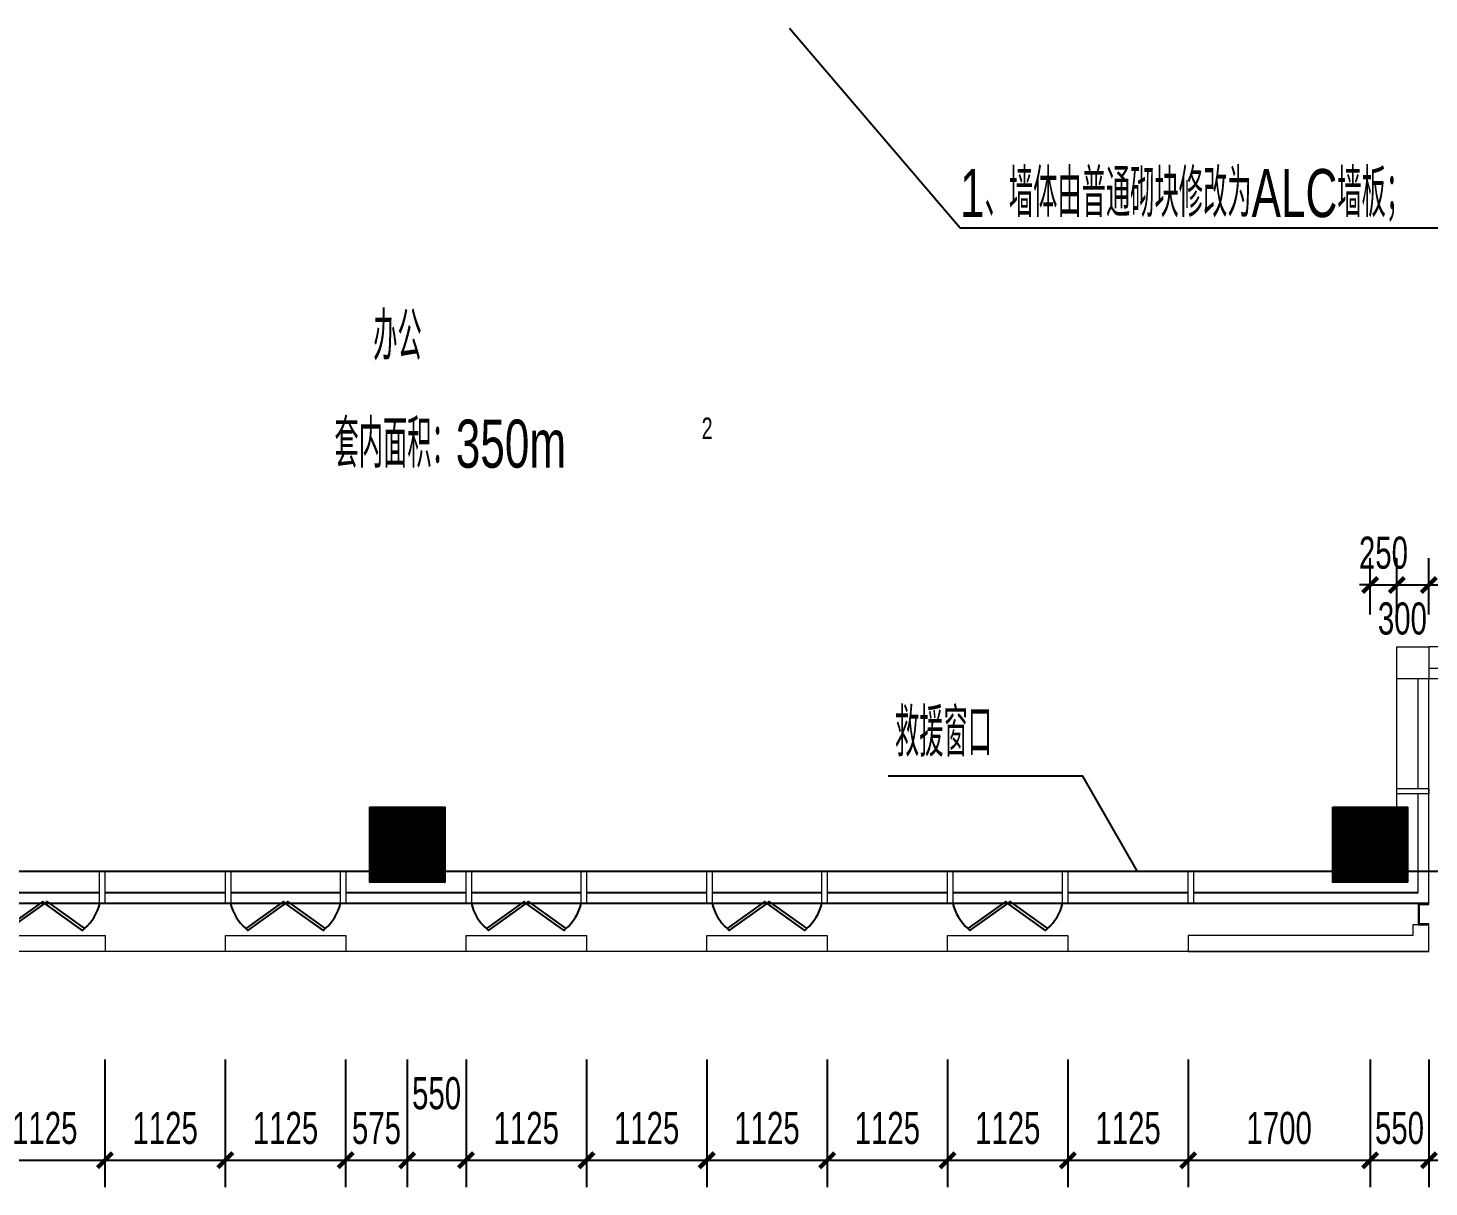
# Model space of a CAD drawing. Header units: millimetres. Extents: x 285006 to 3037698, y -2820855 to 192241.
# Drawn here: x 1210123 to 1223217, y 29216 to 40049 of the extents above; entities that cross this region are included whole.
import ezdxf
from ezdxf.enums import TextEntityAlignment as Align
from ezdxf.xclip import XClip

# ---------------------------------------------------------------- set-up
doc = ezdxf.new("R2010")
doc.units = ezdxf.units.MM
doc.header["$XCLIPFRAME"] = 2
doc.header["$PDMODE"] = 35
doc.header["$PDSIZE"] = -0.1
for name, color, linetype in [('20230731变更修改', 41, 'Continuous'), ('COL-1A1B-4~12$0$S-PUB-COL', 6, 'Continuous'), ('COL-1A1B-4~12$0$S-PUB-COLHATCH', 8, 'Continuous')]:
    doc.layers.add(name, color=color, linetype=linetype)
for name, color, linetype, lineweight in [('DIM-1B-6F$0$A-ANNO-DIMS', 73, 'Continuous', 18), ('EXWALL-1B-6F$0$A-FLOR-UNDR', 11, 'Continuous', 18), ('EXWALL-1B-6F$0$A-SECT-MOLD1', 1, 'Continuous', 15), ('EXWALL-1B-6F$0$A-WALL-GLAZ', 142, 'Continuous', 18), ('EXWALL-1B-6F$0$A-WALL-STON', 31, 'Continuous', 18), ('IDEN-1AB-6F$0$A-ANNO-TEXT', 7, 'Continuous', 25), ('IDEN-1AB-6F$0$A-COND-IDEN-TEXT', 11, 'Continuous', 18), ('IDEN-1AB-6F$0$A-ROOM-IDEN', 7, 'Continuous', 25)]:
    doc.layers.add(name, color=color, linetype=linetype, lineweight=lineweight)
doc.styles.add('DIM-1B-6F$0$HYGB2014', font='hygbsz.shx', dxfattribs={"width": 0.7, "bigfont": 'hygbhz.shx'})
doc.styles.add('IDEN-1AB-6F$0$HYGB2014', font='hygbsz.shx', dxfattribs={"width": 0.7, "bigfont": 'hygbhz.shx'})
doc.styles.add('IDEN-1B-5F$0$HYGB2014', font='hygbsz.shx', dxfattribs={"width": 0.7, "bigfont": 'hygbhz.shx'})
doc.dimstyles.new('DIM-1B-6F$0$DIMN', dxfattribs={"dimtxt": 300, "dimasz": 100, "dimexe": 250, "dimexo": 300, "dimgap": 0, "dimtad": 0, "dimdec": 0, "dimzin": 0, "dimdsep": 46, "dimtxsty": 'DIM-1B-6F$0$HYGB2014', "dimblk": 'DIM-1B-6F$0$_archtick', "dimcen": 0.09, "dimdle": 150, "dimclrt": 7, "dimazin": 0, "dimtfac": 1, "dimtdec": 0, "dimtix": 1, "dimtmove": 2, "dimatfit": 3, "dimfxl": 1, "dimtvp": 1, "dimtolj": 1, "dimtzin": 0, "dimarcsym": 0})

# ---------------------------------------------------------------- blocks, each defined once
blk = doc.blocks.new('结构留洞-1#AB-6F')
at = {"layer": 'Defpoints'}
blk.add_lwpolyline([(102753, -500), (102050, -500), (102050, -400), (93750, -400), (93750, -500), (93050, -500), (93050, -400), (84750, -400), (84750, -500), (84050, -500), (84050, -400), (75750, -400), (75750, -500), (75050, -500), (75050, -400), (66600, -400), (66600, -500), (65900, -500), (65900, 200)], dxfattribs=at)
blk = doc.blocks.new('EXWALL-1B-6F$0$幕墙-1125陶板单元')
blk.add_lwpolyline([(-562.5, 150), (562.5, 150), (562.5, 0), (-562.5, 0)], close=True)
blk = doc.blocks.new('EXWALL-1B-6F$0$ef')
at = {"layer": 'EXWALL-1B-6F$0$A-WALL-GLAZ', "lineweight": -3}
for points in [[(98270726, 18746787), (98270744, 18746769), (98271098, 18747022), (98271079, 18747040)], [(98271469, 18746787), (98271451, 18746769), (98271098, 18747022), (98271116, 18747040)]]:
    blk.add_lwpolyline(points, close=True, dxfattribs=at)
for centre, start, end in [((98271019, 18747123), 193.0402, 228.8588), ((98271176, 18747123), 311.1412, 346.9598)]:
    blk.add_arc(centre, 446, start, end, dxfattribs=at)
blk = doc.blocks.new('EXWALL-1B-6F')
at = {"layer": 'EXWALL-1B-6F$0$A-FLOR-UNDR'}
blk.add_lwpolyline([(98352685, 18746572), (98333335, 18746572), (98333335, 18746822)], dxfattribs=at)
at = {"layer": 'EXWALL-1B-6F$0$A-SECT-MOLD1'}
blk.add_lwpolyline([(98352685, 18746832), (98352595, 18746832), (98352595, 18747012), (98352685, 18747012), (98352685, 18747022), (98352585, 18747022), (98352585, 18746822), (98352685, 18746822)], close=True, dxfattribs=at)
at = {"layer": 'EXWALL-1B-6F$0$A-WALL-GLAZ'}
for p, q in [((98352685, 18749222), (98353785, 18749222)), ((98352385, 18747922), (98352385, 18749122)), ((98352585, 18748097), (98352585, 18749122)), ((98352685, 18747022), (98352685, 18749122)), ((98352585, 18747122), (98352585, 18748047)), ((98334335, 18747322), (98342773, 18747322)), ((98343473, 18747322), (98351773, 18747322))]:
    blk.add_line(p, q, dxfattribs=at)
at = {"layer": 'EXWALL-1B-6F$0$A-WALL-GLAZ', "lineweight": -3}
for p, q in [((98340260, 18747122), (98339235, 18747122)), ((98341435, 18747122), (98340310, 18747122)), ((98342510, 18747122), (98341485, 18747122)), ((98343685, 18747122), (98342560, 18747122)), ((98344760, 18747122), (98343735, 18747122)), ((98345935, 18747122), (98344810, 18747122)), ((98347010, 18747122), (98345985, 18747122)), ((98348185, 18747122), (98347060, 18747122)), ((98349260, 18747122), (98348235, 18747122)), ((98350435, 18747122), (98349310, 18747122)), ((98352585, 18747122), (98350485, 18747122)), ((98352685, 18747022), (98333635, 18747022))]:
    blk.add_line(p, q, dxfattribs=at)
at = {"layer": 'EXWALL-1B-6F$0$A-WALL-GLAZ'}
for points in [[(98352385, 18749122), (98352385, 18749422), (98352685, 18749422), (98352685, 18749122)], [(98352685, 18748097), (98352685, 18748047), (98352385, 18748047), (98352385, 18748097)], [(98340260, 18747322), (98340310, 18747322), (98340310, 18747022), (98340260, 18747022)], [(98341435, 18747322), (98341485, 18747322), (98341485, 18747022), (98341435, 18747022)], [(98342510, 18747322), (98342560, 18747322), (98342560, 18747022), (98342510, 18747022)], [(98343685, 18747322), (98343735, 18747322), (98343735, 18747022), (98343685, 18747022)], [(98344760, 18747322), (98344810, 18747322), (98344810, 18747022), (98344760, 18747022)], [(98345935, 18747322), (98345985, 18747322), (98345985, 18747022), (98345935, 18747022)], [(98347010, 18747322), (98347060, 18747322), (98347060, 18747022), (98347010, 18747022)], [(98348185, 18747322), (98348235, 18747322), (98348235, 18747022), (98348185, 18747022)], [(98349260, 18747322), (98349310, 18747322), (98349310, 18747022), (98349260, 18747022)], [(98350435, 18747322), (98350485, 18747322), (98350485, 18747022), (98350435, 18747022)]]:
    blk.add_lwpolyline(points, close=True, dxfattribs=at)
for points in [[(98358310, 18749422), (98352685, 18749422)], [(98358310, 18749122), (98352685, 18749122)]]:
    blk.add_lwpolyline(points, dxfattribs=at)
at = {"layer": 'EXWALL-1B-6F$0$A-WALL-STON'}
blk.add_line((98352535, 18746722), (98350435, 18746722), dxfattribs=at)
for points in [[(98350435, 18746722), (98350435, 18746572), (98352685, 18746572), (98352685, 18746822)], [(98352685, 18746822), (98352535, 18746822), (98352535, 18746722)]]:
    blk.add_lwpolyline(points, dxfattribs=at)
for p in [(68650, 0), (70900, 0), (73150, 0), (75400, 0), (77650, 0)]:
    blk.add_blockref('EXWALL-1B-6F$0$ef', p)
for p in [(98339748, 18746572), (98341998, 18746572), (98344248, 18746572), (98346498, 18746572), (98348748, 18746572)]:
    blk.add_blockref('EXWALL-1B-6F$0$幕墙-1125陶板单元', p, dxfattribs=at)
blk = doc.blocks.new('COL-1A1B-4~12')
at = {"layer": 'COL-1A1B-4~12$0$S-PUB-COLHATCH'}
h = blk.add_hatch(dxfattribs=at)
h.set_pattern_fill('ANSI31', color=256)
h.set_pattern_definition([(45, (74868.2297, -16854.52408), (-0.08838834764832, 0.08838834764832), [])])
h.paths.add_polyline_path([(98343485, 18747922), (98342785, 18747922), (98342785, 18747222), (98343485, 18747222)])
h = blk.add_hatch(dxfattribs=at)
h.set_pattern_fill('ANSI31', color=256)
h.set_pattern_definition([(45, (83868.2297, -16854.52408), (-0.08838834764832, 0.08838834764832), [])])
h.paths.add_polyline_path([(98352485, 18747922), (98351785, 18747922), (98351785, 18747222), (98352485, 18747222)])
at = {"layer": 'COL-1A1B-4~12$0$S-PUB-COL'}
for points in [[(98342785, 18747922), (98343485, 18747922), (98343485, 18747222), (98342785, 18747222)], [(98351785, 18747922), (98352485, 18747922), (98352485, 18747222), (98351785, 18747222)]]:
    blk.add_lwpolyline(points, close=True, dxfattribs=at)
blk = doc.blocks.new('DIM-1B-6F$0$_archtick')
at = {"const_width": 0.4}
blk.add_lwpolyline([(-0.7, -0.7), (0.7, 0.7)], dxfattribs=at)
blk = doc.blocks.new('*D1054')
at = {"layer": 'Defpoints', "color": 0, "transparency": 16777216}
for p in [(1209717, 30708), (1210842, 30708), (1210842, 29466)]:
    blk.add_point(p, dxfattribs=at)
at = {"layer": 'DIM-1B-6F$0$A-ANNO-DIMS', "color": 0, "lineweight": -2, "transparency": 16777216}
for p, q in [((1209717, 30408), (1209717, 29216)), ((1210842, 30408), (1210842, 29216)), ((1209567, 29466), (1210992, 29466))]:
    blk.add_line(p, q, dxfattribs=at)
at = {"layer": 'DIM-1B-6F$0$A-ANNO-DIMS', "color": 0, "lineweight": -2, "transparency": 16777216, "xscale": 100, "yscale": 100, "zscale": 100, "rotation": 180}
blk.add_blockref('DIM-1B-6F$0$_archtick', (1209717, 29466), dxfattribs=at)
at = {"layer": 'DIM-1B-6F$0$A-ANNO-DIMS', "color": 0, "lineweight": -2, "transparency": 16777216, "xscale": 100, "yscale": 100, "zscale": 100}
blk.add_blockref('DIM-1B-6F$0$_archtick', (1210842, 29466), dxfattribs=at)
at = {"layer": 'DIM-1B-6F$0$A-ANNO-DIMS', "color": 7, "transparency": 16777216, "insert": (1210280, 29766), "char_height": 300, "attachment_point": 5, "style": 'DIM-1B-6F$0$HYGB2014'}
blk.add_mtext('\\A1;1125', dxfattribs=at)
blk = doc.blocks.new('*D1055')
at = {"layer": 'Defpoints', "color": 0, "transparency": 16777216}
for p in [(1210842, 30708), (1211967, 30708), (1211967, 29466)]:
    blk.add_point(p, dxfattribs=at)
at = {"layer": 'DIM-1B-6F$0$A-ANNO-DIMS', "color": 0, "lineweight": -2, "transparency": 16777216}
for p, q in [((1210842, 30408), (1210842, 29216)), ((1211967, 30408), (1211967, 29216)), ((1210692, 29466), (1212117, 29466))]:
    blk.add_line(p, q, dxfattribs=at)
at = {"layer": 'DIM-1B-6F$0$A-ANNO-DIMS', "color": 0, "lineweight": -2, "transparency": 16777216, "xscale": 100, "yscale": 100, "zscale": 100, "rotation": 180}
blk.add_blockref('DIM-1B-6F$0$_archtick', (1210842, 29466), dxfattribs=at)
at = {"layer": 'DIM-1B-6F$0$A-ANNO-DIMS', "color": 0, "lineweight": -2, "transparency": 16777216, "xscale": 100, "yscale": 100, "zscale": 100}
blk.add_blockref('DIM-1B-6F$0$_archtick', (1211967, 29466), dxfattribs=at)
at = {"layer": 'DIM-1B-6F$0$A-ANNO-DIMS', "color": 7, "transparency": 16777216, "insert": (1211405, 29766), "char_height": 300, "attachment_point": 5, "style": 'DIM-1B-6F$0$HYGB2014'}
blk.add_mtext('\\A1;1125', dxfattribs=at)
blk = doc.blocks.new('*D1056')
at = {"layer": 'Defpoints', "color": 0, "transparency": 16777216}
for p in [(1211967, 30708), (1213092, 30708), (1213092, 29466)]:
    blk.add_point(p, dxfattribs=at)
at = {"layer": 'DIM-1B-6F$0$A-ANNO-DIMS', "color": 0, "lineweight": -2, "transparency": 16777216}
for p, q in [((1211967, 30408), (1211967, 29216)), ((1213092, 30408), (1213092, 29216)), ((1211817, 29466), (1213242, 29466))]:
    blk.add_line(p, q, dxfattribs=at)
at = {"layer": 'DIM-1B-6F$0$A-ANNO-DIMS', "color": 0, "lineweight": -2, "transparency": 16777216, "xscale": 100, "yscale": 100, "zscale": 100, "rotation": 180}
blk.add_blockref('DIM-1B-6F$0$_archtick', (1211967, 29466), dxfattribs=at)
at = {"layer": 'DIM-1B-6F$0$A-ANNO-DIMS', "color": 0, "lineweight": -2, "transparency": 16777216, "xscale": 100, "yscale": 100, "zscale": 100}
blk.add_blockref('DIM-1B-6F$0$_archtick', (1213092, 29466), dxfattribs=at)
at = {"layer": 'DIM-1B-6F$0$A-ANNO-DIMS', "color": 7, "transparency": 16777216, "insert": (1212530, 29766), "char_height": 300, "attachment_point": 5, "style": 'DIM-1B-6F$0$HYGB2014'}
blk.add_mtext('\\A1;1125', dxfattribs=at)
blk = doc.blocks.new('*D1057')
at = {"layer": 'Defpoints', "color": 0, "transparency": 16777216}
for p in [(1213092, 30708), (1213667, 30708), (1213667, 29466)]:
    blk.add_point(p, dxfattribs=at)
at = {"layer": 'DIM-1B-6F$0$A-ANNO-DIMS', "color": 0, "lineweight": -2, "transparency": 16777216}
for p, q in [((1213092, 30408), (1213092, 29216)), ((1213667, 30408), (1213667, 29216)), ((1212942, 29466), (1213817, 29466))]:
    blk.add_line(p, q, dxfattribs=at)
at = {"layer": 'DIM-1B-6F$0$A-ANNO-DIMS', "color": 0, "lineweight": -2, "transparency": 16777216, "xscale": 100, "yscale": 100, "zscale": 100, "rotation": 180}
blk.add_blockref('DIM-1B-6F$0$_archtick', (1213092, 29466), dxfattribs=at)
at = {"layer": 'DIM-1B-6F$0$A-ANNO-DIMS', "color": 0, "lineweight": -2, "transparency": 16777216, "xscale": 100, "yscale": 100, "zscale": 100}
blk.add_blockref('DIM-1B-6F$0$_archtick', (1213667, 29466), dxfattribs=at)
at = {"layer": 'DIM-1B-6F$0$A-ANNO-DIMS', "color": 7, "transparency": 16777216, "insert": (1213380, 29766), "char_height": 300, "attachment_point": 5, "style": 'DIM-1B-6F$0$HYGB2014'}
blk.add_mtext('\\A1;575', dxfattribs=at)
blk = doc.blocks.new('*D1058')
at = {"layer": 'Defpoints', "color": 0, "transparency": 16777216}
for p in [(1213667, 30708), (1214217, 30708), (1214217, 29466)]:
    blk.add_point(p, dxfattribs=at)
at = {"layer": 'DIM-1B-6F$0$A-ANNO-DIMS', "color": 0, "lineweight": -2, "transparency": 16777216}
for p, q in [((1213667, 30408), (1213667, 29216)), ((1214217, 30408), (1214217, 29216)), ((1213517, 29466), (1214367, 29466))]:
    blk.add_line(p, q, dxfattribs=at)
at = {"layer": 'DIM-1B-6F$0$A-ANNO-DIMS', "color": 0, "lineweight": -2, "transparency": 16777216, "xscale": 100, "yscale": 100, "zscale": 100, "rotation": 180}
blk.add_blockref('DIM-1B-6F$0$_archtick', (1213667, 29466), dxfattribs=at)
at = {"layer": 'DIM-1B-6F$0$A-ANNO-DIMS', "color": 0, "lineweight": -2, "transparency": 16777216, "xscale": 100, "yscale": 100, "zscale": 100}
blk.add_blockref('DIM-1B-6F$0$_archtick', (1214217, 29466), dxfattribs=at)
at = {"layer": 'DIM-1B-6F$0$A-ANNO-DIMS', "color": 7, "transparency": 16777216, "insert": (1213942, 30091), "char_height": 300, "attachment_point": 5, "style": 'DIM-1B-6F$0$HYGB2014'}
blk.add_mtext('\\A1;550', dxfattribs=at)
blk = doc.blocks.new('*D1059')
at = {"layer": 'Defpoints', "color": 0, "transparency": 16777216}
for p in [(1214217, 30708), (1215342, 30708), (1215342, 29466)]:
    blk.add_point(p, dxfattribs=at)
at = {"layer": 'DIM-1B-6F$0$A-ANNO-DIMS', "color": 0, "lineweight": -2, "transparency": 16777216}
for p, q in [((1214217, 30408), (1214217, 29216)), ((1215342, 30408), (1215342, 29216)), ((1214067, 29466), (1215492, 29466))]:
    blk.add_line(p, q, dxfattribs=at)
at = {"layer": 'DIM-1B-6F$0$A-ANNO-DIMS', "color": 0, "lineweight": -2, "transparency": 16777216, "xscale": 100, "yscale": 100, "zscale": 100, "rotation": 180}
blk.add_blockref('DIM-1B-6F$0$_archtick', (1214217, 29466), dxfattribs=at)
at = {"layer": 'DIM-1B-6F$0$A-ANNO-DIMS', "color": 0, "lineweight": -2, "transparency": 16777216, "xscale": 100, "yscale": 100, "zscale": 100}
blk.add_blockref('DIM-1B-6F$0$_archtick', (1215342, 29466), dxfattribs=at)
at = {"layer": 'DIM-1B-6F$0$A-ANNO-DIMS', "color": 7, "transparency": 16777216, "insert": (1214780, 29766), "char_height": 300, "attachment_point": 5, "style": 'DIM-1B-6F$0$HYGB2014'}
blk.add_mtext('\\A1;1125', dxfattribs=at)
blk = doc.blocks.new('*D1060')
at = {"layer": 'Defpoints', "color": 0, "transparency": 16777216}
for p in [(1215342, 30708), (1216467, 30708), (1216467, 29466)]:
    blk.add_point(p, dxfattribs=at)
at = {"layer": 'DIM-1B-6F$0$A-ANNO-DIMS', "color": 0, "lineweight": -2, "transparency": 16777216}
for p, q in [((1215342, 30408), (1215342, 29216)), ((1216467, 30408), (1216467, 29216)), ((1215192, 29466), (1216617, 29466))]:
    blk.add_line(p, q, dxfattribs=at)
at = {"layer": 'DIM-1B-6F$0$A-ANNO-DIMS', "color": 0, "lineweight": -2, "transparency": 16777216, "xscale": 100, "yscale": 100, "zscale": 100, "rotation": 180}
blk.add_blockref('DIM-1B-6F$0$_archtick', (1215342, 29466), dxfattribs=at)
at = {"layer": 'DIM-1B-6F$0$A-ANNO-DIMS', "color": 0, "lineweight": -2, "transparency": 16777216, "xscale": 100, "yscale": 100, "zscale": 100}
blk.add_blockref('DIM-1B-6F$0$_archtick', (1216467, 29466), dxfattribs=at)
at = {"layer": 'DIM-1B-6F$0$A-ANNO-DIMS', "color": 7, "transparency": 16777216, "insert": (1215905, 29766), "char_height": 300, "attachment_point": 5, "style": 'DIM-1B-6F$0$HYGB2014'}
blk.add_mtext('\\A1;1125', dxfattribs=at)
blk = doc.blocks.new('*D1061')
at = {"layer": 'Defpoints', "color": 0, "transparency": 16777216}
for p in [(1216467, 30708), (1217592, 30708), (1217592, 29466)]:
    blk.add_point(p, dxfattribs=at)
at = {"layer": 'DIM-1B-6F$0$A-ANNO-DIMS', "color": 0, "lineweight": -2, "transparency": 16777216}
for p, q in [((1216467, 30408), (1216467, 29216)), ((1217592, 30408), (1217592, 29216)), ((1216317, 29466), (1217742, 29466))]:
    blk.add_line(p, q, dxfattribs=at)
at = {"layer": 'DIM-1B-6F$0$A-ANNO-DIMS', "color": 0, "lineweight": -2, "transparency": 16777216, "xscale": 100, "yscale": 100, "zscale": 100, "rotation": 180}
blk.add_blockref('DIM-1B-6F$0$_archtick', (1216467, 29466), dxfattribs=at)
at = {"layer": 'DIM-1B-6F$0$A-ANNO-DIMS', "color": 0, "lineweight": -2, "transparency": 16777216, "xscale": 100, "yscale": 100, "zscale": 100}
blk.add_blockref('DIM-1B-6F$0$_archtick', (1217592, 29466), dxfattribs=at)
at = {"layer": 'DIM-1B-6F$0$A-ANNO-DIMS', "color": 7, "transparency": 16777216, "insert": (1217030, 29766), "char_height": 300, "attachment_point": 5, "style": 'DIM-1B-6F$0$HYGB2014'}
blk.add_mtext('\\A1;1125', dxfattribs=at)
blk = doc.blocks.new('*D1062')
at = {"layer": 'Defpoints', "color": 0, "transparency": 16777216}
for p in [(1217592, 30708), (1218717, 30708), (1218717, 29466)]:
    blk.add_point(p, dxfattribs=at)
at = {"layer": 'DIM-1B-6F$0$A-ANNO-DIMS', "color": 0, "lineweight": -2, "transparency": 16777216}
for p, q in [((1217592, 30408), (1217592, 29216)), ((1218717, 30408), (1218717, 29216)), ((1217442, 29466), (1218867, 29466))]:
    blk.add_line(p, q, dxfattribs=at)
at = {"layer": 'DIM-1B-6F$0$A-ANNO-DIMS', "color": 0, "lineweight": -2, "transparency": 16777216, "xscale": 100, "yscale": 100, "zscale": 100, "rotation": 180}
blk.add_blockref('DIM-1B-6F$0$_archtick', (1217592, 29466), dxfattribs=at)
at = {"layer": 'DIM-1B-6F$0$A-ANNO-DIMS', "color": 0, "lineweight": -2, "transparency": 16777216, "xscale": 100, "yscale": 100, "zscale": 100}
blk.add_blockref('DIM-1B-6F$0$_archtick', (1218717, 29466), dxfattribs=at)
at = {"layer": 'DIM-1B-6F$0$A-ANNO-DIMS', "color": 7, "transparency": 16777216, "insert": (1218155, 29766), "char_height": 300, "attachment_point": 5, "style": 'DIM-1B-6F$0$HYGB2014'}
blk.add_mtext('\\A1;1125', dxfattribs=at)
blk = doc.blocks.new('*D1063')
at = {"layer": 'Defpoints', "color": 0, "transparency": 16777216}
for p in [(1218717, 30708), (1219842, 30708), (1219842, 29466)]:
    blk.add_point(p, dxfattribs=at)
at = {"layer": 'DIM-1B-6F$0$A-ANNO-DIMS', "color": 0, "lineweight": -2, "transparency": 16777216}
for p, q in [((1218717, 30408), (1218717, 29216)), ((1219842, 30408), (1219842, 29216)), ((1218567, 29466), (1219992, 29466))]:
    blk.add_line(p, q, dxfattribs=at)
at = {"layer": 'DIM-1B-6F$0$A-ANNO-DIMS', "color": 0, "lineweight": -2, "transparency": 16777216, "xscale": 100, "yscale": 100, "zscale": 100, "rotation": 180}
blk.add_blockref('DIM-1B-6F$0$_archtick', (1218717, 29466), dxfattribs=at)
at = {"layer": 'DIM-1B-6F$0$A-ANNO-DIMS', "color": 0, "lineweight": -2, "transparency": 16777216, "xscale": 100, "yscale": 100, "zscale": 100}
blk.add_blockref('DIM-1B-6F$0$_archtick', (1219842, 29466), dxfattribs=at)
at = {"layer": 'DIM-1B-6F$0$A-ANNO-DIMS', "color": 7, "transparency": 16777216, "insert": (1219280, 29766), "char_height": 300, "attachment_point": 5, "style": 'DIM-1B-6F$0$HYGB2014'}
blk.add_mtext('\\A1;1125', dxfattribs=at)
blk = doc.blocks.new('*D1064')
at = {"layer": 'Defpoints', "color": 0, "transparency": 16777216}
for p in [(1219842, 30708), (1220967, 30708), (1220967, 29466)]:
    blk.add_point(p, dxfattribs=at)
at = {"layer": 'DIM-1B-6F$0$A-ANNO-DIMS', "color": 0, "lineweight": -2, "transparency": 16777216}
for p, q in [((1219842, 30408), (1219842, 29216)), ((1220967, 30408), (1220967, 29216)), ((1219692, 29466), (1221117, 29466))]:
    blk.add_line(p, q, dxfattribs=at)
at = {"layer": 'DIM-1B-6F$0$A-ANNO-DIMS', "color": 0, "lineweight": -2, "transparency": 16777216, "xscale": 100, "yscale": 100, "zscale": 100, "rotation": 180}
blk.add_blockref('DIM-1B-6F$0$_archtick', (1219842, 29466), dxfattribs=at)
at = {"layer": 'DIM-1B-6F$0$A-ANNO-DIMS', "color": 0, "lineweight": -2, "transparency": 16777216, "xscale": 100, "yscale": 100, "zscale": 100}
blk.add_blockref('DIM-1B-6F$0$_archtick', (1220967, 29466), dxfattribs=at)
at = {"layer": 'DIM-1B-6F$0$A-ANNO-DIMS', "color": 7, "transparency": 16777216, "insert": (1220405, 29766), "char_height": 300, "attachment_point": 5, "style": 'DIM-1B-6F$0$HYGB2014'}
blk.add_mtext('\\A1;1125', dxfattribs=at)
blk = doc.blocks.new('*D1065')
at = {"layer": 'Defpoints', "color": 0, "transparency": 16777216}
for p in [(1220967, 30708), (1222667, 30708), (1222667, 29466)]:
    blk.add_point(p, dxfattribs=at)
at = {"layer": 'DIM-1B-6F$0$A-ANNO-DIMS', "color": 0, "lineweight": -2, "transparency": 16777216}
for p, q in [((1220967, 30408), (1220967, 29216)), ((1222667, 30408), (1222667, 29216)), ((1220817, 29466), (1222817, 29466))]:
    blk.add_line(p, q, dxfattribs=at)
at = {"layer": 'DIM-1B-6F$0$A-ANNO-DIMS', "color": 0, "lineweight": -2, "transparency": 16777216, "xscale": 100, "yscale": 100, "zscale": 100, "rotation": 180}
blk.add_blockref('DIM-1B-6F$0$_archtick', (1220967, 29466), dxfattribs=at)
at = {"layer": 'DIM-1B-6F$0$A-ANNO-DIMS', "color": 0, "lineweight": -2, "transparency": 16777216, "xscale": 100, "yscale": 100, "zscale": 100}
blk.add_blockref('DIM-1B-6F$0$_archtick', (1222667, 29466), dxfattribs=at)
at = {"layer": 'DIM-1B-6F$0$A-ANNO-DIMS', "color": 7, "transparency": 16777216, "insert": (1221817, 29766), "char_height": 300, "attachment_point": 5, "style": 'DIM-1B-6F$0$HYGB2014'}
blk.add_mtext('\\A1;1700', dxfattribs=at)
blk = doc.blocks.new('*D1066')
at = {"layer": 'Defpoints', "color": 0, "transparency": 16777216}
for p in [(1222667, 30708), (1223217, 30708), (1223217, 29466)]:
    blk.add_point(p, dxfattribs=at)
at = {"layer": 'DIM-1B-6F$0$A-ANNO-DIMS', "color": 0, "lineweight": -2, "transparency": 16777216}
for p, q in [((1222667, 30408), (1222667, 29216)), ((1223217, 30408), (1223217, 29216)), ((1222517, 29466), (1223367, 29466))]:
    blk.add_line(p, q, dxfattribs=at)
at = {"layer": 'DIM-1B-6F$0$A-ANNO-DIMS', "color": 0, "lineweight": -2, "transparency": 16777216, "xscale": 100, "yscale": 100, "zscale": 100, "rotation": 180}
blk.add_blockref('DIM-1B-6F$0$_archtick', (1222667, 29466), dxfattribs=at)
at = {"layer": 'DIM-1B-6F$0$A-ANNO-DIMS', "color": 0, "lineweight": -2, "transparency": 16777216, "xscale": 100, "yscale": 100, "zscale": 100}
blk.add_blockref('DIM-1B-6F$0$_archtick', (1223217, 29466), dxfattribs=at)
at = {"layer": 'DIM-1B-6F$0$A-ANNO-DIMS', "color": 7, "transparency": 16777216, "insert": (1222942, 29766), "char_height": 300, "attachment_point": 5, "style": 'DIM-1B-6F$0$HYGB2014'}
blk.add_mtext('\\A1;550', dxfattribs=at)
blk = doc.blocks.new('*D969')
at = {"layer": 'Defpoints', "color": 0, "transparency": 16777216}
for p in [(1222917, 34843), (1222667, 34266), (1222917, 34266)]:
    blk.add_point(p, dxfattribs=at)
at = {"layer": 'DIM-1B-6F$0$A-ANNO-DIMS', "color": 0, "lineweight": -2, "transparency": 16777216}
for p, q in [((1222667, 34566), (1222667, 35093)), ((1222917, 34566), (1222917, 35093)), ((1222667, 34843), (1222567, 34843)), ((1222667, 34843), (1222917, 34843)), ((1222917, 34843), (1223017, 34843))]:
    blk.add_line(p, q, dxfattribs=at)
at = {"layer": 'DIM-1B-6F$0$A-ANNO-DIMS', "color": 0, "lineweight": -2, "transparency": 16777216, "xscale": 100, "yscale": 100, "zscale": 100}
blk.add_blockref('DIM-1B-6F$0$_archtick', (1222667, 34843), dxfattribs=at)
at = {"layer": 'DIM-1B-6F$0$A-ANNO-DIMS', "color": 0, "lineweight": -2, "transparency": 16777216, "xscale": 100, "yscale": 100, "zscale": 100, "rotation": 180}
blk.add_blockref('DIM-1B-6F$0$_archtick', (1222917, 34843), dxfattribs=at)
at = {"layer": 'DIM-1B-6F$0$A-ANNO-DIMS', "color": 7, "transparency": 16777216, "insert": (1222792, 35143), "char_height": 300, "attachment_point": 5, "style": 'DIM-1B-6F$0$HYGB2014'}
blk.add_mtext('\\A1;250', dxfattribs=at)
blk = doc.blocks.new('*D972')
at = {"layer": 'Defpoints', "color": 0, "transparency": 16777216}
for p in [(1223217, 34843), (1222917, 34266), (1223217, 34266)]:
    blk.add_point(p, dxfattribs=at)
at = {"layer": 'DIM-1B-6F$0$A-ANNO-DIMS', "color": 0, "lineweight": -2, "transparency": 16777216}
for p, q in [((1222917, 34566), (1222917, 35093)), ((1223217, 34566), (1223217, 35093)), ((1222767, 34843), (1223367, 34843))]:
    blk.add_line(p, q, dxfattribs=at)
at = {"layer": 'DIM-1B-6F$0$A-ANNO-DIMS', "color": 0, "lineweight": -2, "transparency": 16777216, "xscale": 100, "yscale": 100, "zscale": 100, "rotation": 180}
blk.add_blockref('DIM-1B-6F$0$_archtick', (1222917, 34843), dxfattribs=at)
at = {"layer": 'DIM-1B-6F$0$A-ANNO-DIMS', "color": 0, "lineweight": -2, "transparency": 16777216, "xscale": 100, "yscale": 100, "zscale": 100}
blk.add_blockref('DIM-1B-6F$0$_archtick', (1223217, 34843), dxfattribs=at)
at = {"layer": 'DIM-1B-6F$0$A-ANNO-DIMS', "color": 7, "transparency": 16777216, "insert": (1222969, 34528), "char_height": 300, "attachment_point": 5, "style": 'DIM-1B-6F$0$HYGB2014'}
blk.add_mtext('\\A1;300', dxfattribs=at)
blk = doc.blocks.new('*D1016')
at = {"layer": 'Defpoints', "color": 0, "transparency": 16777216}
for p in [(1223217, 30708), (1224342, 30708), (1224342, 29466)]:
    blk.add_point(p, dxfattribs=at)
at = {"layer": 'DIM-1B-6F$0$A-ANNO-DIMS', "color": 0, "lineweight": -2, "transparency": 16777216}
for p, q in [((1223217, 30408), (1223217, 29216)), ((1224342, 30408), (1224342, 29216)), ((1223067, 29466), (1224492, 29466))]:
    blk.add_line(p, q, dxfattribs=at)
at = {"layer": 'DIM-1B-6F$0$A-ANNO-DIMS', "color": 0, "lineweight": -2, "transparency": 16777216, "xscale": 100, "yscale": 100, "zscale": 100, "rotation": 180}
blk.add_blockref('DIM-1B-6F$0$_archtick', (1223217, 29466), dxfattribs=at)
at = {"layer": 'DIM-1B-6F$0$A-ANNO-DIMS', "color": 0, "lineweight": -2, "transparency": 16777216, "xscale": 100, "yscale": 100, "zscale": 100}
blk.add_blockref('DIM-1B-6F$0$_archtick', (1224342, 29466), dxfattribs=at)
at = {"layer": 'DIM-1B-6F$0$A-ANNO-DIMS', "color": 7, "transparency": 16777216, "insert": (1223780, 29766), "char_height": 300, "attachment_point": 5, "style": 'DIM-1B-6F$0$HYGB2014'}
blk.add_mtext('\\A1;1125', dxfattribs=at)
blk = doc.blocks.new('IDEN-1AB-6F')
at = {"layer": 'IDEN-1AB-6F$0$A-COND-IDEN-TEXT', "lineweight": -3}
blk.add_lwpolyline([(98349961, 18747322), (98349451, 18748213), (98347631, 18748213)], dxfattribs=at)
at = {"layer": 'IDEN-1AB-6F$0$A-ANNO-TEXT', "style": 'IDEN-1AB-6F$0$HYGB2014', "width": 0.7}
for s, height, p in [('套内面积：350m', 450, (98342455, 18751095)), ('2', 200, (98345887, 18751364))]:
    blk.add_text(s, height=height, dxfattribs=at).set_placement(p)
blk.add_text('救援窗口', height=450, dxfattribs=at).set_placement((98347694, 18748620), align=Align.MIDDLE_LEFT)
at = {"layer": 'IDEN-1AB-6F$0$A-ROOM-IDEN', "lineweight": -3, "style": 'IDEN-1AB-6F$0$HYGB2014', "width": 0.7}
blk.add_text('办公', height=450, dxfattribs=at).set_placement((98342817, 18752099))

msp = doc.modelspace()

# ---------------------------------------------------------------- linework, layer by layer
at = {"layer": '20230731变更修改'}
msp.add_lwpolyline([(1217240.1, 40049), (1218835.1, 38181.1), (1225788.4, 38181.1)], dxfattribs=at)

# ---------------------------------------------------------------- block references
ref = msp.add_blockref('结构留洞-1#AB-6F', (1138267.4, 32566.3))
XClip(ref).set_block_clipping_path([(52000.000000149, -7800.0001855306), (130675.0000000149, 34249.9998144694)])
ref = msp.add_blockref('COL-1A1B-4~12', (-97129467.6, -18715155.8))
XClip(ref).set_block_clipping_path([(98319735.0140507817, 18739922.1058121212), (98398410.0140506476, 18781972.1058121212)])
ref = msp.add_blockref('IDEN-1AB-6F', (-97129467.6, -18715155.8))
XClip(ref).set_block_clipping_path([(98319735.0140507966, 18739922.1058121212), (98398410.0140506625, 18781972.1058121212)])
msp.add_blockref('EXWALL-1B-6F', (-97129467.6, -18715155.8))

# ---------------------------------------------------------------- texts
at = {"layer": '20230731变更修改', "style": 'IDEN-1B-5F$0$HYGB2014', "width": 0.7}
msp.add_text('1、墙体由普通砌块修改为ALC墙板；', height=450, dxfattribs=at).set_placement((1218835.1, 38281.1))

# ---------------------------------------------------------------- dimensions: what is measured, and where the dimension line sits
at = {"layer": 'DIM-1B-6F$0$A-ANNO-DIMS'}
for p1, p2, distance, picture, middle in [((1222667.4, 34266.3), (1222917.4, 34266.3), 577.1, '*D969', (1222792.4, 35143.4)), ((1209717.4, 30707.9), (1210842.4, 30707.9), -1241.6, '*D1054', (1210279.9, 29766.3)), ((1210842.4, 30707.9), (1211967.4, 30707.9), -1241.6, '*D1055', (1211404.9, 29766.3)), ((1211967.4, 30707.9), (1213092.4, 30707.9), -1241.6, '*D1056', (1212529.9, 29766.3)), ((1213092.4, 30707.9), (1213667.4, 30707.9), -1241.6, '*D1057', (1213379.9, 29766.3)), ((1214217.4, 30707.9), (1215342.4, 30707.9), -1241.6, '*D1059', (1214779.9, 29766.3)), ((1215342.4, 30707.9), (1216467.4, 30707.9), -1241.6, '*D1060', (1215904.9, 29766.3)), ((1216467.4, 30707.9), (1217592.4, 30707.9), -1241.6, '*D1061', (1217029.9, 29766.3)), ((1217592.4, 30707.9), (1218717.4, 30707.9), -1241.6, '*D1062', (1218154.9, 29766.3)), ((1218717.4, 30707.9), (1219842.4, 30707.9), -1241.6, '*D1063', (1219279.9, 29766.3)), ((1219842.4, 30707.9), (1220967.4, 30707.9), -1241.6, '*D1064', (1220404.9, 29766.3)), ((1220967.4, 30707.9), (1222667.4, 30707.9), -1241.6, '*D1065', (1221817.4, 29766.3)), ((1222667.4, 30707.9), (1223217.4, 30707.9), -1241.6, '*D1066', (1222942.4, 29766.3)), ((1223217.4, 30707.9), (1224342.4, 30707.9), -1241.6, '*D1016', (1223779.9, 29766.3))]:
    dim = msp.add_aligned_dim(p1=p1, p2=p2, distance=distance, dimstyle='DIM-1B-6F$0$DIMN', dxfattribs=at)
    dim.commit()
    dim.dimension.update_dxf_attribs({"geometry": picture, "text_midpoint": middle})
for base, p1, p2, picture, middle in [((1223217.4, 34843.4), (1222917.4, 34266.3), (1223217.4, 34266.3), '*D972', (1222968.6, 34528.2)), ((1214217.4, 29466.3), (1213667.4, 30707.9), (1214217.4, 30707.9), '*D1058', (1213942.4, 30091.3))]:
    dim = msp.add_linear_dim(base=base, p1=p1, p2=p2, angle=0, dimstyle='DIM-1B-6F$0$DIMN', dxfattribs=at)
    dim.commit()
    dim.dimension.update_dxf_attribs({"geometry": picture, "text_midpoint": middle, "dimtype": 161})

doc.saveas('drawing.dxf')
